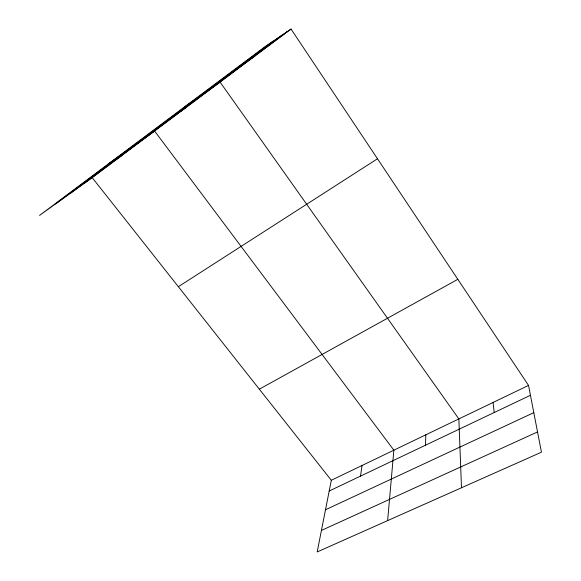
<?xml version="1.0" encoding="UTF-8"?>
<svg xmlns="http://www.w3.org/2000/svg" width="581" height="581" viewBox="0 0 581 581"><rect width="100%" height="100%" fill="white"/><g stroke="black" fill="none" stroke-linecap="round" stroke-linejoin="round"><path stroke-width="0.87" d="M425.517 445.199L425.808 434.82M387.629 520.62L393.867 450.181L154.582 131.03L109.388 163.145M360.518 476.115L362.057 465.483M92.197 177.655L331.315 480.269L317.19 551.95L541.448 452.192L528.536 385.406L291.037 29.05L265.118 46.589L39.552 215.413L92.197 177.655L291.037 29.05M55.565 203.924L273.114 41.186M70.78 193.015L280.616 36.102M84.434 183.218L287.275 31.592M115.561 159.957L122.78 154.8M180.676 111.276L186.675 107.042M183.603 107.601L220.068 82.088L458.859 418.923L461.488 487.757M250.251 59.269L254.827 56.11M178.36 286.702L377.483 158.758M259.337 389.183L457.835 279.316M331.315 480.269L528.536 385.406M329.202 491.01L530.446 395.283M325.505 509.755L533.801 412.648M321.431 530.431L537.534 431.937M493.08 402.459L494.206 412.525"/></g></svg>
